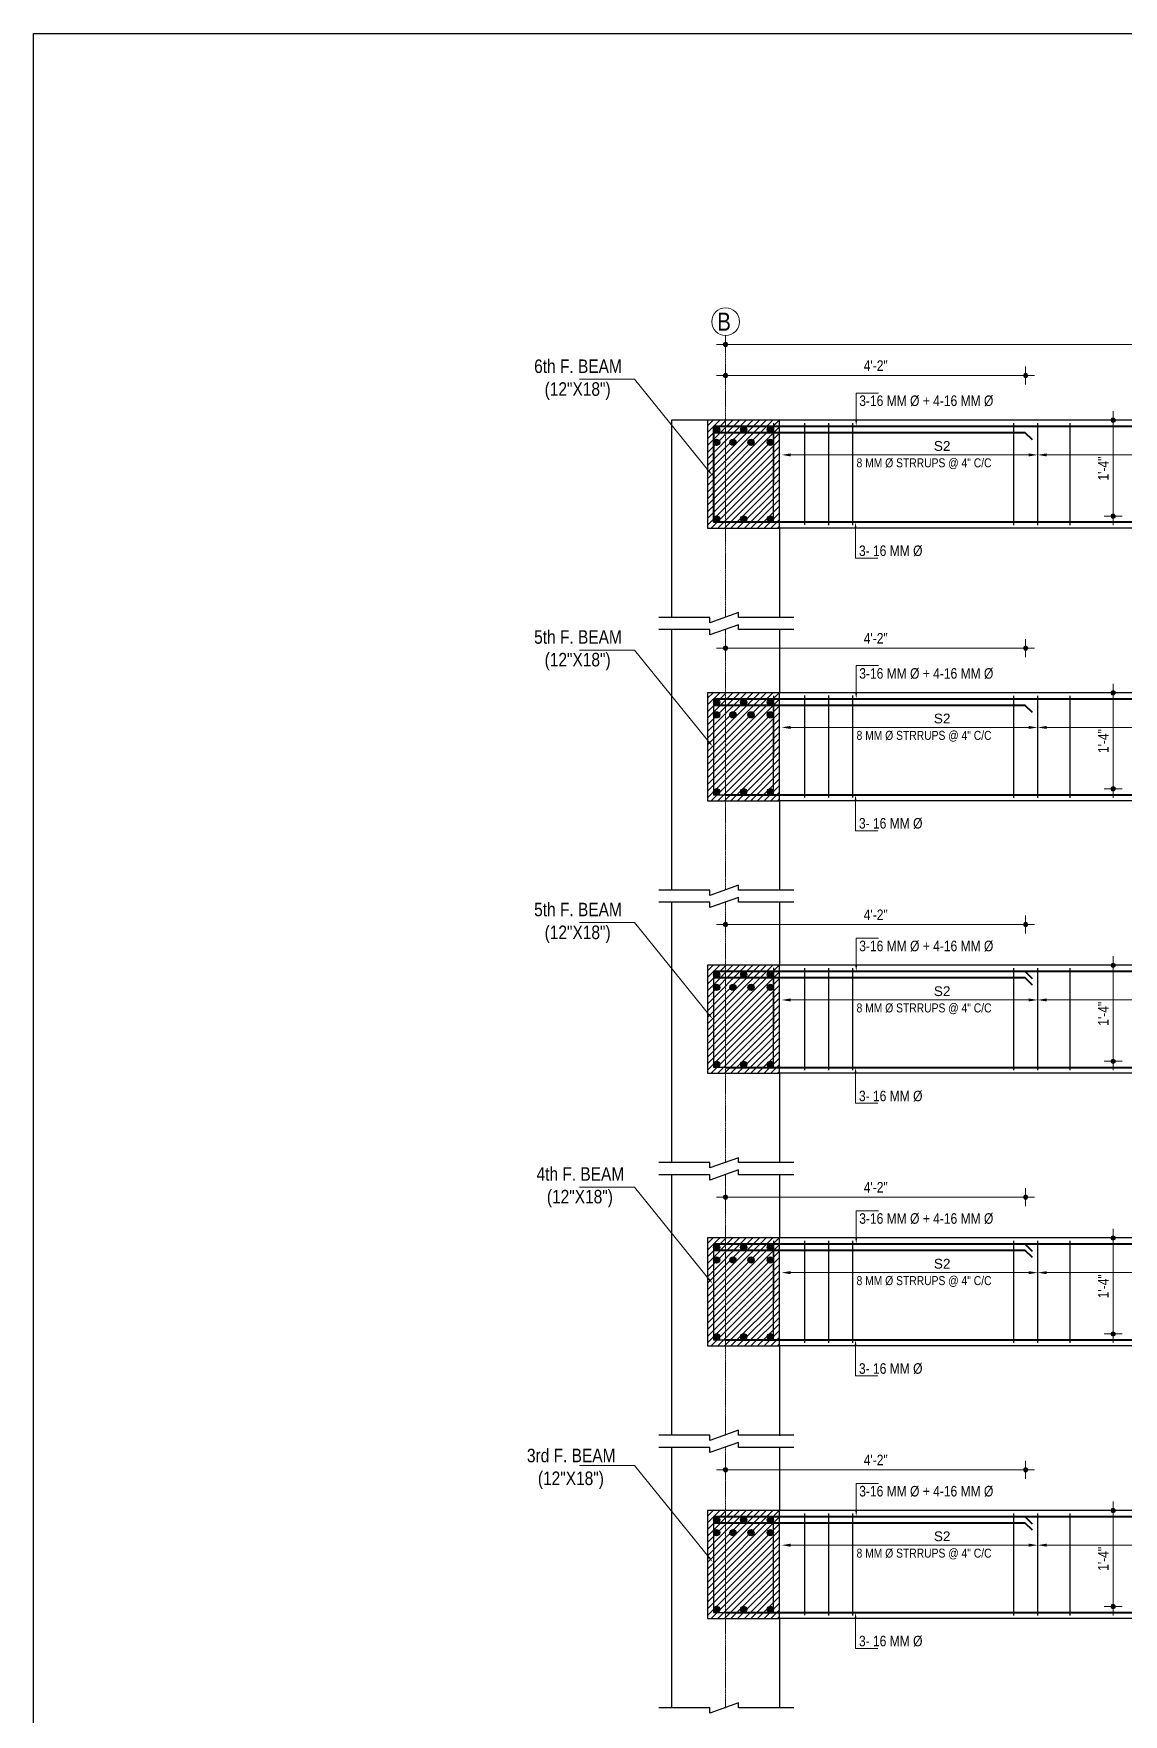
# Model space of a CAD drawing. Header units: inches. Extents: x 57837 to 133168, y 6972 to 27776.
# Drawn here: x 71677 to 72404, y 8032 to 9153 of the extents above; entities that cross this region are included whole.
import ezdxf

# ---------------------------------------------------------------- set-up
doc = ezdxf.new("R2010")
doc.units = ezdxf.units.IN
doc.header["$MEASUREMENT"] = 0
doc.linetypes.add('CENTER', pattern=[2, 1.25, -0.25, 0.25, -0.25])
doc.linetypes.add('CENTER2', pattern=[1.125, 0.75, -0.125, 0.125, -0.125])
for name, color, linetype, lineweight in [('CENTER', 9, 'CENTER', 5), ('DIM', 2, 'Continuous', 13), ('HACTH', 153, 'Continuous', 5), ('ROD', 1, 'Continuous', 40), ('STIRRUPS', 4, 'Continuous', 30)]:
    doc.layers.add(name, color=color, linetype=linetype, lineweight=lineweight)
for name, color, linetype in [('elevation', 3, 'Continuous'), ('text', 255, 'Continuous'), ('walls', 32, 'Continuous')]:
    doc.layers.add(name, color=color, linetype=linetype)
doc.styles.add('Arial', font='arial.ttf', dxfattribs={"height": 6.5})
doc.styles.get("Standard").update_dxf_attribs({"font": 'ARIALN.TTF', "height": 7})

msp = doc.modelspace()

# ---------------------------------------------------------------- hatches: boundary and pattern name
at = {"lineweight": 13}
h = msp.add_hatch(color=256, dxfattribs=at)
edge = h.paths.add_edge_path()
edge.add_arc((72138.5, 8945.3), 1.42, 0, 360)
h = msp.add_hatch(color=256, dxfattribs=at)
edge = h.paths.add_edge_path()
edge.add_arc((72138.5, 8924.6), 1.42, 0, 360)
h = msp.add_hatch(color=256, dxfattribs=at)
edge = h.paths.add_edge_path()
edge.add_arc((72338.5, 8924.6), 1.42, 0, 360)
h = msp.add_hatch(color=256, dxfattribs=at)
edge = h.paths.add_edge_path()
edge.add_arc((72396.8, 8894.8), 1.42, 0, 360)
h = msp.add_hatch(color=256, dxfattribs=at)
edge = h.paths.add_edge_path()
edge.add_arc((72396.8, 8830.8), 1.42, 0, 360)
h = msp.add_hatch(color=256, dxfattribs=at)
edge = h.paths.add_edge_path()
edge.add_arc((72138.5, 8742.9), 1.42, 0, 360)
h = msp.add_hatch(color=256, dxfattribs=at)
edge = h.paths.add_edge_path()
edge.add_arc((72338.5, 8742.9), 1.42, 0, 360)
h = msp.add_hatch(color=256, dxfattribs=at)
edge = h.paths.add_edge_path()
edge.add_arc((72396.8, 8713.1), 1.42, 0, 360)
h = msp.add_hatch(color=256, dxfattribs=at)
edge = h.paths.add_edge_path()
edge.add_arc((72396.8, 8649.1), 1.42, 0, 360)
h = msp.add_hatch(color=256, dxfattribs=at)
edge = h.paths.add_edge_path()
edge.add_arc((72138.5, 8558.6), 1.42, 0, 360)
h = msp.add_hatch(color=256, dxfattribs=at)
edge = h.paths.add_edge_path()
edge.add_arc((72338.5, 8558.6), 1.42, 0, 360)
h = msp.add_hatch(color=256, dxfattribs=at)
edge = h.paths.add_edge_path()
edge.add_arc((72396.8, 8531.4), 1.42, 0, 360)
h = msp.add_hatch(color=256, dxfattribs=at)
edge = h.paths.add_edge_path()
edge.add_arc((72396.8, 8467.4), 1.42, 0, 360)
h = msp.add_hatch(color=256, dxfattribs=at)
edge = h.paths.add_edge_path()
edge.add_arc((72138.5, 8376.9), 1.42, 0, 360)
h = msp.add_hatch(color=256, dxfattribs=at)
edge = h.paths.add_edge_path()
edge.add_arc((72338.5, 8376.9), 1.42, 0, 360)
h = msp.add_hatch(color=256, dxfattribs=at)
edge = h.paths.add_edge_path()
edge.add_arc((72396.8, 8349.6), 1.42, 0, 360)
h = msp.add_hatch(color=256, dxfattribs=at)
edge = h.paths.add_edge_path()
edge.add_arc((72396.8, 8285.6), 1.42, 0, 360)
h = msp.add_hatch(color=256, dxfattribs=at)
edge = h.paths.add_edge_path()
edge.add_arc((72138.5, 8195.1), 1.42, 0, 360)
h = msp.add_hatch(color=256, dxfattribs=at)
edge = h.paths.add_edge_path()
edge.add_arc((72338.5, 8195.1), 1.42, 0, 360)
h = msp.add_hatch(color=256, dxfattribs=at)
edge = h.paths.add_edge_path()
edge.add_arc((72396.8, 8167.9), 1.42, 0, 360)
h = msp.add_hatch(color=256, dxfattribs=at)
edge = h.paths.add_edge_path()
edge.add_arc((72396.8, 8103.9), 1.42, 0, 360)
at = {"layer": 'HACTH'}
h = msp.add_hatch(color=1, dxfattribs=at)
edge = h.paths.add_edge_path()
edge.add_arc((72132.5, 8888.5), 2.08, 0, 360)
h = msp.add_hatch(color=1, dxfattribs=at)
edge = h.paths.add_edge_path()
edge.add_arc((72150.5, 8888.5), 2.08, 0, 360)
h = msp.add_hatch(color=1, dxfattribs=at)
edge = h.paths.add_edge_path()
edge.add_arc((72168.3, 8888.5), 2.08, 0, 360)
h = msp.add_hatch(color=1, dxfattribs=at)
edge = h.paths.add_edge_path()
edge.add_arc((72132.5, 8880.1), 2.08, 0, 360)
h = msp.add_hatch(color=1, dxfattribs=at)
edge = h.paths.add_edge_path()
edge.add_arc((72143.5, 8880.1), 2.08, 0, 360)
h = msp.add_hatch(color=1, dxfattribs=at)
edge = h.paths.add_edge_path()
edge.add_arc((72155.5, 8880.1), 2.08, 0, 360)
h = msp.add_hatch(color=1, dxfattribs=at)
edge = h.paths.add_edge_path()
edge.add_arc((72168.3, 8880.1), 2.08, 0, 360)
h = msp.add_hatch(color=1, dxfattribs=at)
edge = h.paths.add_edge_path()
edge.add_arc((72132.5, 8828.9), 2.08, 0, 360)
h = msp.add_hatch(color=1, dxfattribs=at)
edge = h.paths.add_edge_path()
edge.add_arc((72150.5, 8828.9), 2.08, 0, 360)
h = msp.add_hatch(color=1, dxfattribs=at)
edge = h.paths.add_edge_path()
edge.add_arc((72168.3, 8828.9), 2.08, 0, 360)
h = msp.add_hatch(color=1, dxfattribs=at)
edge = h.paths.add_edge_path()
edge.add_arc((72132.5, 8706.8), 2.08, 0, 360)
h = msp.add_hatch(color=1, dxfattribs=at)
edge = h.paths.add_edge_path()
edge.add_arc((72150.5, 8706.8), 2.08, 0, 360)
h = msp.add_hatch(color=1, dxfattribs=at)
edge = h.paths.add_edge_path()
edge.add_arc((72168.3, 8706.8), 2.08, 0, 360)
h = msp.add_hatch(color=1, dxfattribs=at)
edge = h.paths.add_edge_path()
edge.add_arc((72132.5, 8698.4), 2.08, 0, 360)
h = msp.add_hatch(color=1, dxfattribs=at)
edge = h.paths.add_edge_path()
edge.add_arc((72143.5, 8698.4), 2.08, 0, 360)
h = msp.add_hatch(color=1, dxfattribs=at)
edge = h.paths.add_edge_path()
edge.add_arc((72155.5, 8698.4), 2.08, 0, 360)
h = msp.add_hatch(color=1, dxfattribs=at)
edge = h.paths.add_edge_path()
edge.add_arc((72168.3, 8698.4), 2.08, 0, 360)
h = msp.add_hatch(color=1, dxfattribs=at)
edge = h.paths.add_edge_path()
edge.add_arc((72132.5, 8647.2), 2.08, 0, 360)
h = msp.add_hatch(color=1, dxfattribs=at)
edge = h.paths.add_edge_path()
edge.add_arc((72150.5, 8647.2), 2.08, 0, 360)
h = msp.add_hatch(color=1, dxfattribs=at)
edge = h.paths.add_edge_path()
edge.add_arc((72168.3, 8647.2), 2.08, 0, 360)
h = msp.add_hatch(color=1, dxfattribs=at)
edge = h.paths.add_edge_path()
edge.add_arc((72132.5, 8525.1), 2.08, 0, 360)
h = msp.add_hatch(color=1, dxfattribs=at)
edge = h.paths.add_edge_path()
edge.add_arc((72132.5, 8516.7), 2.08, 0, 360)
h = msp.add_hatch(color=1, dxfattribs=at)
edge = h.paths.add_edge_path()
edge.add_arc((72143.5, 8516.7), 2.08, 0, 360)
h = msp.add_hatch(color=1, dxfattribs=at)
edge = h.paths.add_edge_path()
edge.add_arc((72150.5, 8525.1), 2.08, 0, 360)
h = msp.add_hatch(color=1, dxfattribs=at)
edge = h.paths.add_edge_path()
edge.add_arc((72155.5, 8516.7), 2.08, 0, 360)
h = msp.add_hatch(color=1, dxfattribs=at)
edge = h.paths.add_edge_path()
edge.add_arc((72168.3, 8525.1), 2.08, 0, 360)
h = msp.add_hatch(color=1, dxfattribs=at)
edge = h.paths.add_edge_path()
edge.add_arc((72168.3, 8516.7), 2.08, 0, 360)
h = msp.add_hatch(color=1, dxfattribs=at)
edge = h.paths.add_edge_path()
edge.add_arc((72132.5, 8465.4), 2.08, 0, 360)
h = msp.add_hatch(color=1, dxfattribs=at)
edge = h.paths.add_edge_path()
edge.add_arc((72150.5, 8465.4), 2.08, 0, 360)
h = msp.add_hatch(color=1, dxfattribs=at)
edge = h.paths.add_edge_path()
edge.add_arc((72168.3, 8465.4), 2.08, 0, 360)
h = msp.add_hatch(color=1, dxfattribs=at)
edge = h.paths.add_edge_path()
edge.add_arc((72132.5, 8343.3), 2.08, 0, 360)
h = msp.add_hatch(color=1, dxfattribs=at)
edge = h.paths.add_edge_path()
edge.add_arc((72150.5, 8343.3), 2.08, 0, 360)
h = msp.add_hatch(color=1, dxfattribs=at)
edge = h.paths.add_edge_path()
edge.add_arc((72168.3, 8343.3), 2.08, 0, 360)
h = msp.add_hatch(color=1, dxfattribs=at)
edge = h.paths.add_edge_path()
edge.add_arc((72132.5, 8334.9), 2.08, 0, 360)
h = msp.add_hatch(color=1, dxfattribs=at)
edge = h.paths.add_edge_path()
edge.add_arc((72143.5, 8334.9), 2.08, 0, 360)
h = msp.add_hatch(color=1, dxfattribs=at)
edge = h.paths.add_edge_path()
edge.add_arc((72155.5, 8334.9), 2.08, 0, 360)
h = msp.add_hatch(color=1, dxfattribs=at)
edge = h.paths.add_edge_path()
edge.add_arc((72168.3, 8334.9), 2.08, 0, 360)
h = msp.add_hatch(color=1, dxfattribs=at)
edge = h.paths.add_edge_path()
edge.add_arc((72132.5, 8283.7), 2.08, 0, 360)
h = msp.add_hatch(color=1, dxfattribs=at)
edge = h.paths.add_edge_path()
edge.add_arc((72150.5, 8283.7), 2.08, 0, 360)
h = msp.add_hatch(color=1, dxfattribs=at)
edge = h.paths.add_edge_path()
edge.add_arc((72168.3, 8283.7), 2.08, 0, 360)
h = msp.add_hatch(color=1, dxfattribs=at)
edge = h.paths.add_edge_path()
edge.add_arc((72132.5, 8161.6), 2.08, 0, 360)
h = msp.add_hatch(color=1, dxfattribs=at)
edge = h.paths.add_edge_path()
edge.add_arc((72150.5, 8161.6), 2.08, 0, 360)
h = msp.add_hatch(color=1, dxfattribs=at)
edge = h.paths.add_edge_path()
edge.add_arc((72168.3, 8161.6), 2.08, 0, 360)
h = msp.add_hatch(color=1, dxfattribs=at)
edge = h.paths.add_edge_path()
edge.add_arc((72132.5, 8153.2), 2.08, 0, 360)
h = msp.add_hatch(color=1, dxfattribs=at)
edge = h.paths.add_edge_path()
edge.add_arc((72143.5, 8153.2), 2.08, 0, 360)
h = msp.add_hatch(color=1, dxfattribs=at)
edge = h.paths.add_edge_path()
edge.add_arc((72155.5, 8153.2), 2.08, 0, 360)
h = msp.add_hatch(color=1, dxfattribs=at)
edge = h.paths.add_edge_path()
edge.add_arc((72168.3, 8153.2), 2.08, 0, 360)
h = msp.add_hatch(color=1, dxfattribs=at)
edge = h.paths.add_edge_path()
edge.add_arc((72132.5, 8102), 2.08, 0, 360)
h = msp.add_hatch(color=1, dxfattribs=at)
edge = h.paths.add_edge_path()
edge.add_arc((72150.5, 8102), 2.08, 0, 360)
h = msp.add_hatch(color=1, dxfattribs=at)
edge = h.paths.add_edge_path()
edge.add_arc((72168.3, 8102), 2.08, 0, 360)

# ---------------------------------------------------------------- linework, layer by layer
at = {"color": 1}
msp.add_line((71677.3, 6972.2), (71677.3, 9152.6), dxfattribs=at)
for p, q in [((71677.3, 9152.6), (73844.3, 9152.6)), ((73010.6, 8894.8), (72102.5, 8894.8)), ((72102.5, 8894.8), (72102.5, 8763.3)), ((72126.5, 8894.8), (72126.5, 8822.8)), ((72174.5, 8894.8), (72126.5, 8894.8)), ((72174.5, 8822.8), (72174.5, 8894.8)), ((72102.5, 8822.8), (72102.5, 8763.3)), ((72102.5, 8822.8), (72102.5, 8763.3)), ((72126.5, 8822.8), (72174.5, 8822.8)), ((72174.5, 8822.8), (72174.5, 8763.3)), ((72790.5, 8822.8), (72174.5, 8822.8)), ((72174.5, 8822.8), (72174.5, 8763.3)), ((72174.5, 8822.8), (72174.5, 8763.3)), ((72174.5, 8822.8), (72174.5, 8763.3)), ((72102.5, 8755.2), (72102.5, 8581.6)), ((72102.5, 8755.2), (72102.5, 8581.6)), ((72174.5, 8755.2), (72174.5, 8713.1)), ((72174.5, 8755.2), (72174.5, 8713.1)), ((72174.5, 8755.2), (72174.5, 8713.1)), ((72174.5, 8755.2), (72174.5, 8713.5)), ((72174.5, 8755.2), (72174.5, 8713.1)), ((72126.5, 8713.1), (72126.5, 8641.1)), ((72174.5, 8713.1), (72126.5, 8713.1)), ((73010.6, 8713.1), (72174.5, 8713.1)), ((72174.5, 8641.1), (72174.5, 8713.1)), ((72126.5, 8641.1), (72174.5, 8641.1)), ((72174.5, 8641.1), (72174.5, 8581.6)), ((72790.5, 8641.1), (72174.5, 8641.1)), ((72174.5, 8641.1), (72174.5, 8581.6)), ((72174.5, 8641.1), (72174.5, 8581.6)), ((72174.5, 8641.1), (72174.5, 8581.6)), ((72174.5, 8641.1), (72174.5, 8581.2)), ((72102.5, 8573.5), (72102.5, 8399.9)), ((72102.5, 8573.5), (72102.5, 8399.9)), ((72174.5, 8573.5), (72174.5, 8531.4)), ((72174.5, 8573.5), (72174.5, 8531.4)), ((72174.5, 8573.5), (72174.5, 8531.4)), ((72174.5, 8573.5), (72174.5, 8531.7)), ((72174.5, 8573.5), (72174.5, 8531.4)), ((72126.5, 8531.4), (72126.5, 8459.4)), ((72174.5, 8531.4), (72126.5, 8531.4)), ((73010.6, 8531.4), (72174.5, 8531.4)), ((72174.5, 8459.4), (72174.5, 8531.4)), ((72126.5, 8459.4), (72174.5, 8459.4)), ((72174.5, 8459.4), (72174.5, 8399.9)), ((72790.5, 8459.4), (72174.5, 8459.4)), ((72174.5, 8459.4), (72174.5, 8399.9)), ((72174.5, 8459.4), (72174.5, 8399.9)), ((72174.5, 8459.4), (72174.5, 8399.9)), ((72102.5, 8391.7), (72102.5, 8218.1)), ((72102.5, 8391.7), (72102.5, 8218.1)), ((72102.5, 8391.7), (72102.5, 8218.1)), ((72174.5, 8391.7), (72174.5, 8349.6)), ((72174.5, 8391.7), (72174.5, 8349.6)), ((72174.5, 8391.7), (72174.5, 8349.6)), ((72174.5, 8391.7), (72174.5, 8350)), ((72174.5, 8391.7), (72174.5, 8349.6)), ((72126.5, 8349.6), (72126.5, 8277.6)), ((72174.5, 8349.6), (72126.5, 8349.6)), ((73010.6, 8349.6), (72174.5, 8349.6)), ((72174.5, 8277.6), (72174.5, 8349.6)), ((72126.5, 8277.6), (72174.5, 8277.6)), ((72174.5, 8277.6), (72174.5, 8218.1)), ((72790.5, 8277.6), (72174.5, 8277.6)), ((72174.5, 8277.6), (72174.5, 8218.1)), ((72174.5, 8277.6), (72174.5, 8218.1)), ((72174.5, 8277.6), (72174.5, 8218.1)), ((72174.5, 8277.6), (72174.5, 8217.8)), ((72102.5, 8210), (72102.5, 8036.4)), ((72102.5, 8210), (72102.5, 8036.4)), ((72102.5, 8210), (72102.5, 8036.4)), ((72174.5, 8210), (72174.5, 8167.9)), ((72174.5, 8210), (72174.5, 8167.9)), ((72174.5, 8210), (72174.5, 8167.9)), ((72174.5, 8210), (72174.5, 8168.3)), ((72174.5, 8210), (72174.5, 8167.9)), ((72126.5, 8167.9), (72126.5, 8095.9)), ((72174.5, 8167.9), (72126.5, 8167.9)), ((73010.6, 8167.9), (72174.5, 8167.9)), ((72174.5, 8095.9), (72174.5, 8167.9)), ((72126.5, 8095.9), (72174.5, 8095.9)), ((72174.5, 8095.9), (72174.5, 8036.4)), ((72790.5, 8095.9), (72174.5, 8095.9)), ((72174.5, 8095.9), (72174.5, 8036.4)), ((72174.5, 8095.9), (72174.5, 8036.4)), ((72174.5, 8095.9), (72174.5, 8036.4))]:
    msp.add_line(p, q)
at = {"lineweight": 13}
for p, q in [((72144.5, 8945.3), (72132.5, 8945.3)), ((72138.5, 8939.3), (72138.5, 8951.3)), ((72144.5, 8924.6), (72132.5, 8924.6)), ((72138.5, 8918.6), (72138.5, 8930.6)), ((72332.5, 8924.6), (72344.5, 8924.6)), ((72338.5, 8930.6), (72338.5, 8918.6)), ((72396.8, 8888.8), (72396.8, 8900.8)), ((72390.8, 8894.8), (72402.8, 8894.8)), ((72402.8, 8830.8), (72390.8, 8830.8)), ((72396.8, 8836.8), (72396.8, 8824.8)), ((72144.5, 8742.9), (72132.5, 8742.9)), ((72138.5, 8736.9), (72138.5, 8748.9)), ((72332.5, 8742.9), (72344.5, 8742.9)), ((72338.5, 8748.9), (72338.5, 8736.9)), ((72396.8, 8707.1), (72396.8, 8719.1)), ((72390.8, 8713.1), (72402.8, 8713.1)), ((72396.8, 8655.1), (72396.8, 8643.1)), ((72402.8, 8649.1), (72390.8, 8649.1)), ((72138.5, 8552.6), (72138.5, 8564.6)), ((72338.5, 8564.6), (72338.5, 8552.6)), ((72144.5, 8558.6), (72132.5, 8558.6)), ((72332.5, 8558.6), (72344.5, 8558.6)), ((72390.8, 8531.4), (72402.8, 8531.4)), ((72396.8, 8525.4), (72396.8, 8537.4)), ((72396.8, 8473.4), (72396.8, 8461.4)), ((72402.8, 8467.4), (72390.8, 8467.4)), ((72138.5, 8370.9), (72138.5, 8382.9)), ((72338.5, 8382.9), (72338.5, 8370.9)), ((72144.5, 8376.9), (72132.5, 8376.9)), ((72332.5, 8376.9), (72344.5, 8376.9)), ((72390.8, 8349.6), (72402.8, 8349.6)), ((72396.8, 8343.6), (72396.8, 8355.6)), ((72402.8, 8285.6), (72390.8, 8285.6)), ((72396.8, 8291.6), (72396.8, 8279.6)), ((72144.5, 8195.1), (72132.5, 8195.1)), ((72138.5, 8189.1), (72138.5, 8201.1)), ((72332.5, 8195.1), (72344.5, 8195.1)), ((72338.5, 8201.1), (72338.5, 8189.1)), ((72396.8, 8161.9), (72396.8, 8173.9)), ((72390.8, 8167.9), (72402.8, 8167.9)), ((72402.8, 8103.9), (72390.8, 8103.9)), ((72396.8, 8109.9), (72396.8, 8097.9))]:
    msp.add_line(p, q, dxfattribs=at)
for centre in [(72138.5, 8945.3), (72138.5, 8924.6), (72338.5, 8924.6), (72396.8, 8894.8), (72396.8, 8830.8), (72138.5, 8742.9), (72338.5, 8742.9), (72396.8, 8713.1), (72396.8, 8649.1), (72138.5, 8558.6), (72338.5, 8558.6), (72396.8, 8531.4), (72396.8, 8467.4), (72138.5, 8376.9), (72338.5, 8376.9), (72396.8, 8349.6), (72396.8, 8285.6), (72138.5, 8195.1), (72338.5, 8195.1), (72396.8, 8167.9), (72396.8, 8103.9)]:
    msp.add_circle(centre, 1.42, dxfattribs=at)
at = {"layer": 'CENTER', "linetype": 'CENTER2', "lineweight": 5}
for p, q in [((72138.5, 8951.3), (72138.5, 8763.2)), ((72138.5, 8755.4), (72138.5, 8581.4)), ((72138.5, 8573.6), (72138.5, 8399.7)), ((72138.5, 8391.9), (72138.5, 8218)), ((72138.5, 8210.2), (72138.5, 8036.2))]:
    msp.add_line(p, q, dxfattribs=at)
at = {"layer": 'DIM'}
for p, q in [((72802.5, 8945.3), (72142.5, 8945.3)), ((72334.5, 8924.6), (72142.5, 8924.6)), ((72396.8, 8890.8), (72396.8, 8834.8)), ((72334.5, 8742.9), (72142.5, 8742.9)), ((72396.8, 8709.1), (72396.8, 8653.1)), ((72334.5, 8558.6), (72142.5, 8558.6)), ((72396.8, 8527.4), (72396.8, 8471.4)), ((72334.5, 8376.9), (72142.5, 8376.9)), ((72396.8, 8345.6), (72396.8, 8289.6)), ((72334.5, 8195.1), (72142.5, 8195.1)), ((72396.8, 8163.9), (72396.8, 8107.9))]:
    msp.add_line(p, q, dxfattribs=at)
at = {"layer": 'DIM', "ltscale": 3}
for p, q in [((72077.8, 8922.1), (72041.2, 8922.1)), ((72127.4, 8860.9), (72077.8, 8922.1)), ((72225.6, 8894.9), (72225.6, 8912.9)), ((72225.6, 8912.9), (72240.4, 8912.9)), ((72077.8, 8741.6), (72041.2, 8741.6)), ((72127.4, 8680.4), (72077.8, 8741.6)), ((72225.6, 8713.2), (72225.6, 8731.2)), ((72225.6, 8731.2), (72240.4, 8731.2)), ((72077.8, 8559.9), (72041.2, 8559.9)), ((72127.4, 8498.7), (72077.8, 8559.9)), ((72225.6, 8531.5), (72225.6, 8549.5)), ((72225.6, 8549.5), (72240.4, 8549.5)), ((72077.8, 8383.4), (72041.2, 8383.4)), ((72127.4, 8322.2), (72077.8, 8383.4)), ((72225.6, 8349.7), (72225.6, 8367.7)), ((72225.6, 8367.7), (72240.4, 8367.7)), ((72077.8, 8197.9), (72041.2, 8197.9)), ((72127.4, 8136.7), (72077.8, 8197.9)), ((72225.6, 8168), (72225.6, 8186)), ((72225.6, 8186), (72240.4, 8186))]:
    msp.add_line(p, q, dxfattribs=at)
at = {"layer": 'DIM', "lineweight": 9}
for p, q in [((72181.8, 8871.7), (72340.5, 8871.7)), ((72600.5, 8871.7), (72352.5, 8871.7)), ((72181.8, 8690), (72340.5, 8690)), ((72600, 8690), (72352.5, 8690)), ((72181.8, 8508.3), (72340.5, 8508.3)), ((72600.5, 8508.3), (72352.5, 8508.3)), ((72181.8, 8326.5), (72340.5, 8326.5)), ((72600.5, 8326.5), (72352.5, 8326.5)), ((72181.8, 8144.8), (72340.5, 8144.8)), ((72600.5, 8144.8), (72352.5, 8144.8))]:
    msp.add_line(p, q, dxfattribs=at)
at = {"layer": 'DIM', "ltscale": 3, "extrusion": (0, 0, -1)}
for p, q in [((72225.1, 8822.9), (72225.1, 8802.8)), ((72225.1, 8802.8), (72240, 8802.8)), ((72225.1, 8641.1), (72225.1, 8621.1)), ((72225.1, 8621.1), (72240, 8621.1)), ((72225.1, 8459.4), (72225.1, 8439.4)), ((72225.1, 8439.4), (72240, 8439.4)), ((72225.1, 8277.6), (72225.1, 8257.6)), ((72225.1, 8257.6), (72240, 8257.6)), ((72225.1, 8095.9), (72225.1, 8075.9)), ((72225.1, 8075.9), (72240, 8075.9))]:
    msp.add_line(p, q, dxfattribs=at)
at = {"layer": 'DIM'}
msp.add_circle((72138.5, 8960.5), 9.23, dxfattribs=at)
at = {"layer": 'DIM', "ltscale": 3}
for points in [[(72226.2, 8894.9), (72225.6, 8890.9), (72224.9, 8894.9)], [(72127.9, 8861.3), (72129.9, 8857.8), (72126.9, 8860.5)], [(72226.2, 8713.2), (72225.6, 8709.2), (72224.9, 8713.2)], [(72127.9, 8680.8), (72129.9, 8677.3), (72126.9, 8680)], [(72226.2, 8531.5), (72225.6, 8527.5), (72224.9, 8531.5)], [(72127.9, 8499.1), (72129.9, 8495.6), (72126.9, 8498.3)], [(72226.2, 8349.7), (72225.6, 8345.7), (72224.9, 8349.7)], [(72127.9, 8322.6), (72129.9, 8319.1), (72126.9, 8321.8)], [(72226.2, 8168), (72225.6, 8164), (72224.9, 8168)], [(72127.9, 8137.1), (72129.9, 8133.6), (72126.9, 8136.3)]]:
    msp.add_solid(points, dxfattribs=at)
at = {"layer": 'DIM'}
for points in [[(72181.8, 8872.7), (72181.8, 8870.7), (72175.8, 8871.7)], [(72340.5, 8872.7), (72340.5, 8870.7), (72346.5, 8871.7)], [(72352.5, 8872.7), (72352.5, 8870.7), (72346.5, 8871.7)], [(72181.8, 8691), (72181.8, 8689), (72175.8, 8690)], [(72340.5, 8691), (72340.5, 8689), (72346.5, 8690)], [(72352.5, 8691), (72352.5, 8689), (72346.5, 8690)], [(72181.8, 8509.3), (72181.8, 8507.3), (72175.8, 8508.3)], [(72340.5, 8509.3), (72340.5, 8507.3), (72346.5, 8508.3)], [(72352.5, 8509.3), (72352.5, 8507.3), (72346.5, 8508.3)], [(72181.8, 8327.5), (72181.8, 8325.5), (72175.8, 8326.5)], [(72340.5, 8327.5), (72340.5, 8325.5), (72346.5, 8326.5)], [(72352.5, 8327.5), (72352.5, 8325.5), (72346.5, 8326.5)], [(72181.8, 8145.8), (72181.8, 8143.8), (72175.8, 8144.8)], [(72340.5, 8145.8), (72340.5, 8143.8), (72346.5, 8144.8)], [(72352.5, 8145.8), (72352.5, 8143.8), (72346.5, 8144.8)]]:
    msp.add_solid(points, dxfattribs=at)
at = {"layer": 'DIM', "ltscale": 3, "extrusion": (0, 0, -1)}
for points in [[(-72225.8, 8822.9), (-72225.1, 8826.9), (-72224.5, 8822.9)], [(-72225.8, 8641.1), (-72225.1, 8645.1), (-72224.5, 8641.1)], [(-72225.8, 8459.4), (-72225.1, 8463.4), (-72224.5, 8459.4)], [(-72225.8, 8277.6), (-72225.1, 8281.6), (-72224.5, 8277.6)], [(-72225.8, 8095.9), (-72225.1, 8099.9), (-72224.5, 8095.9)]]:
    msp.add_solid(points, dxfattribs=at)
at = {"layer": 'elevation'}
for p, q in [((72170.5, 8892.8), (72170.5, 8852.8)), ((72174.5, 8755.2), (72174.5, 8713.5)), ((72170.5, 8711.1), (72170.5, 8671.1)), ((72174.5, 8573.5), (72174.5, 8531.7)), ((72170.5, 8529.7), (72170.5, 8489.7)), ((72170.5, 8529.4), (72170.5, 8489.4)), ((72174.5, 8391.7), (72174.5, 8350)), ((72170.5, 8347.6), (72170.5, 8307.6)), ((72174.5, 8210), (72174.5, 8168.3))]:
    msp.add_line(p, q, dxfattribs=at)
at = {"layer": 'HACTH'}
for p, q in [((72126.5, 8891.1), (72130.2, 8894.8)), ((72126.5, 8886.7), (72134.6, 8894.8)), ((72126.5, 8882.3), (72139, 8894.8)), ((72126.5, 8877.9), (72143.4, 8894.8)), ((72126.5, 8873.4), (72147.8, 8894.8)), ((72126.5, 8869), (72152.3, 8894.8)), ((72126.5, 8864.6), (72156.7, 8894.8)), ((72126.5, 8860.2), (72161.1, 8894.8)), ((72126.5, 8855.8), (72165.5, 8894.8)), ((72126.5, 8851.3), (72169.9, 8894.8)), ((72126.5, 8846.9), (72174.3, 8894.8)), ((72126.5, 8842.5), (72174.5, 8890.5)), ((72126.5, 8838.1), (72174.5, 8886.1)), ((72126.5, 8833.7), (72174.5, 8881.7)), ((72126.5, 8829.3), (72174.5, 8877.3)), ((72126.5, 8824.8), (72174.5, 8872.8)), ((72128.9, 8822.8), (72174.5, 8868.4)), ((72133.3, 8822.8), (72174.5, 8864)), ((72137.7, 8822.8), (72174.5, 8859.6)), ((72142.1, 8822.8), (72174.5, 8855.2)), ((72146.5, 8822.8), (72174.5, 8850.7)), ((72151, 8822.8), (72174.5, 8846.3)), ((72155.4, 8822.8), (72174.5, 8841.9)), ((72159.8, 8822.8), (72174.5, 8837.5)), ((72164.2, 8822.8), (72174.5, 8833.1)), ((72168.6, 8822.8), (72174.5, 8828.6)), ((72173.1, 8822.8), (72174.5, 8824.2)), ((72126.5, 8709.4), (72130.2, 8713.1)), ((72126.5, 8705), (72134.6, 8713.1)), ((72126.5, 8700.5), (72139, 8713.1)), ((72126.5, 8696.1), (72143.4, 8713.1)), ((72126.5, 8691.7), (72147.8, 8713.1)), ((72126.5, 8687.3), (72152.3, 8713.1)), ((72126.5, 8682.9), (72156.7, 8713.1)), ((72126.5, 8678.5), (72161.1, 8713.1)), ((72126.5, 8674), (72165.5, 8713.1)), ((72126.5, 8669.6), (72169.9, 8713.1)), ((72126.5, 8665.2), (72174.3, 8713.1)), ((72126.5, 8660.8), (72174.5, 8708.8)), ((72126.5, 8656.4), (72174.5, 8704.4)), ((72126.5, 8651.9), (72174.5, 8699.9)), ((72126.5, 8647.5), (72174.5, 8695.5)), ((72126.5, 8643.1), (72174.5, 8691.1)), ((72128.9, 8641.1), (72174.5, 8686.7)), ((72133.3, 8641.1), (72174.5, 8682.3)), ((72137.7, 8641.1), (72174.5, 8677.8)), ((72142.1, 8641.1), (72174.5, 8673.4)), ((72146.5, 8641.1), (72174.5, 8669)), ((72151, 8641.1), (72174.5, 8664.6)), ((72155.4, 8641.1), (72174.5, 8660.2)), ((72159.8, 8641.1), (72174.5, 8655.7)), ((72164.2, 8641.1), (72174.5, 8651.3)), ((72168.6, 8641.1), (72174.5, 8646.9)), ((72173.1, 8641.1), (72174.5, 8642.5)), ((72126.5, 8527.7), (72130.2, 8531.4)), ((72126.5, 8523.2), (72134.6, 8531.4)), ((72126.5, 8518.8), (72139, 8531.4)), ((72126.5, 8514.4), (72143.4, 8531.4)), ((72126.5, 8510), (72147.8, 8531.4)), ((72126.5, 8505.6), (72152.3, 8531.4)), ((72126.5, 8501.1), (72156.7, 8531.4)), ((72126.5, 8496.7), (72161.1, 8531.4)), ((72126.5, 8492.3), (72165.5, 8531.4)), ((72126.5, 8487.9), (72169.9, 8531.4)), ((72126.5, 8483.5), (72174.3, 8531.4)), ((72126.5, 8479), (72174.5, 8527)), ((72126.5, 8474.6), (72174.5, 8522.6)), ((72126.5, 8470.2), (72174.5, 8518.2)), ((72126.5, 8465.8), (72174.5, 8513.8)), ((72126.5, 8461.4), (72174.5, 8509.4)), ((72128.9, 8459.4), (72174.5, 8504.9)), ((72133.3, 8459.4), (72174.5, 8500.5)), ((72137.7, 8459.4), (72174.5, 8496.1)), ((72142.1, 8459.4), (72174.5, 8491.7)), ((72146.5, 8459.4), (72174.5, 8487.3)), ((72151, 8459.4), (72174.5, 8482.8)), ((72155.4, 8459.4), (72174.5, 8478.4)), ((72159.8, 8459.4), (72174.5, 8474)), ((72164.2, 8459.4), (72174.5, 8469.6)), ((72168.6, 8459.4), (72174.5, 8465.2)), ((72173.1, 8459.4), (72174.5, 8460.7)), ((72126.5, 8345.9), (72130.2, 8349.6)), ((72126.5, 8341.5), (72134.6, 8349.6)), ((72126.5, 8337.1), (72139, 8349.6)), ((72126.5, 8332.7), (72143.4, 8349.6)), ((72126.5, 8328.2), (72147.8, 8349.6)), ((72126.5, 8323.8), (72152.3, 8349.6)), ((72126.5, 8319.4), (72156.7, 8349.6)), ((72126.5, 8315), (72161.1, 8349.6)), ((72126.5, 8310.6), (72165.5, 8349.6)), ((72126.5, 8306.1), (72169.9, 8349.6)), ((72126.5, 8301.7), (72174.3, 8349.6)), ((72126.5, 8297.3), (72174.5, 8345.3)), ((72126.5, 8292.9), (72174.5, 8340.9)), ((72126.5, 8288.5), (72174.5, 8336.5)), ((72126.5, 8284), (72174.5, 8332)), ((72126.5, 8279.6), (72174.5, 8327.6)), ((72128.9, 8277.6), (72174.5, 8323.2)), ((72133.3, 8277.6), (72174.5, 8318.8)), ((72137.7, 8277.6), (72174.5, 8314.4)), ((72142.1, 8277.6), (72174.5, 8309.9)), ((72146.5, 8277.6), (72174.5, 8305.5)), ((72151, 8277.6), (72174.5, 8301.1)), ((72155.4, 8277.6), (72174.5, 8296.7)), ((72159.8, 8277.6), (72174.5, 8292.3)), ((72164.2, 8277.6), (72174.5, 8287.9)), ((72168.6, 8277.6), (72174.5, 8283.4)), ((72173.1, 8277.6), (72174.5, 8279)), ((72126.5, 8164.2), (72130.2, 8167.9)), ((72126.5, 8159.8), (72134.6, 8167.9)), ((72126.5, 8155.3), (72139, 8167.9)), ((72126.5, 8150.9), (72143.4, 8167.9)), ((72126.5, 8146.5), (72147.8, 8167.9)), ((72126.5, 8142.1), (72152.3, 8167.9)), ((72126.5, 8137.7), (72156.7, 8167.9)), ((72126.5, 8133.2), (72161.1, 8167.9)), ((72126.5, 8128.8), (72165.5, 8167.9)), ((72126.5, 8124.4), (72169.9, 8167.9)), ((72126.5, 8120), (72174.3, 8167.9)), ((72126.5, 8115.6), (72174.5, 8163.6)), ((72126.5, 8111.1), (72174.5, 8159.1)), ((72126.5, 8106.7), (72174.5, 8154.7)), ((72126.5, 8102.3), (72174.5, 8150.3)), ((72126.5, 8097.9), (72174.5, 8145.9)), ((72128.9, 8095.9), (72174.5, 8141.5)), ((72133.3, 8095.9), (72174.5, 8137.1)), ((72137.7, 8095.9), (72174.5, 8132.6)), ((72142.1, 8095.9), (72174.5, 8128.2)), ((72146.5, 8095.9), (72174.5, 8123.8)), ((72151, 8095.9), (72174.5, 8119.4)), ((72155.4, 8095.9), (72174.5, 8115)), ((72159.8, 8095.9), (72174.5, 8110.5)), ((72164.2, 8095.9), (72174.5, 8106.1)), ((72168.6, 8095.9), (72174.5, 8101.7)), ((72173.1, 8095.9), (72174.5, 8097.3))]:
    msp.add_line(p, q, dxfattribs=at)
at = {"layer": 'ROD'}
for p, q in [((73120.7, 8890.6), (72130.5, 8890.6)), ((72130.5, 8890.6), (72130.5, 8826.8)), ((72338.1, 8886.4), (72130.5, 8886.4)), ((72343.1, 8881.7), (72338.1, 8886.4)), ((73123.7, 8827), (72130.5, 8826.8)), ((73120.7, 8708.9), (72130.5, 8708.9)), ((72338.1, 8704.7), (72130.5, 8704.7)), ((72343.1, 8699.9), (72338.1, 8704.7)), ((72138.5, 8645.1), (72997.9, 8645.1)), ((72338.1, 8527.2), (72130.5, 8527.2)), ((73120.7, 8527.2), (72130.5, 8527.2)), ((72338.1, 8523), (72130.5, 8523)), ((72343.1, 8522.4), (72338.1, 8527.2)), ((72343.1, 8518.2), (72338.1, 8523)), ((72138.5, 8463.3), (72997.9, 8463.3)), ((72338.1, 8345.4), (72130.5, 8345.4)), ((73120.7, 8345.4), (72130.5, 8345.4)), ((72338.1, 8341.2), (72130.5, 8341.2)), ((72343.1, 8340.6), (72338.1, 8345.4)), ((72343.1, 8336.5), (72338.1, 8341.2)), ((72138.5, 8281.6), (72997.9, 8281.6)), ((72338.1, 8163.7), (72130.5, 8163.7)), ((73120.7, 8163.7), (72130.5, 8163.7)), ((72338.1, 8159.5), (72130.5, 8159.5)), ((72343.1, 8158.9), (72338.1, 8163.7)), ((72343.1, 8154.7), (72338.1, 8159.5)), ((72138.5, 8099.9), (72997.9, 8099.9))]:
    msp.add_line(p, q, dxfattribs=at)
at = {"layer": 'STIRRUPS'}
for p, q in [((72130.5, 8890.8), (72130.5, 8826.8)), ((72170.5, 8890.8), (72130.5, 8890.8)), ((72170.5, 8826.8), (72170.5, 8890.8)), ((72191, 8892.9), (72191, 8825)), ((72191, 8892.9), (72191, 8825)), ((72207, 8892.9), (72207, 8824.9)), ((72223, 8892.9), (72223, 8824.9)), ((72330.5, 8892.9), (72330.5, 8824.9)), ((72346.5, 8892.9), (72346.5, 8824.9)), ((72346.5, 8892.9), (72346.5, 8824.9)), ((72367.9, 8892.9), (72367.9, 8824.9)), ((72367.9, 8892.9), (72367.9, 8824.9)), ((72130.5, 8826.8), (72170.5, 8826.8)), ((72130.5, 8709.1), (72130.5, 8645.1)), ((72170.5, 8709.1), (72130.5, 8709.1)), ((72170.5, 8645.1), (72170.5, 8709.1)), ((72191, 8711.2), (72191, 8643.3)), ((72191, 8711.2), (72191, 8643.3)), ((72207, 8711.2), (72207, 8643.2)), ((72223, 8711.2), (72223, 8643.2)), ((72330.5, 8711.1), (72330.5, 8643.1)), ((72346.5, 8711.1), (72346.5, 8643.1)), ((72346.5, 8711.1), (72346.5, 8643.1)), ((72367.9, 8711.1), (72367.9, 8643.1)), ((72367.9, 8711.1), (72367.9, 8643.1)), ((72130.5, 8645.1), (72170.5, 8645.1)), ((72191, 8529.4), (72191, 8461.5)), ((72191, 8529.4), (72191, 8461.5)), ((72207, 8529.4), (72207, 8461.4)), ((72223, 8529.4), (72223, 8461.4)), ((72330.5, 8529.4), (72330.5, 8461.4)), ((72346.5, 8529.4), (72346.5, 8461.4)), ((72346.5, 8529.4), (72346.5, 8461.4)), ((72367.9, 8529.4), (72367.9, 8461.4)), ((72367.9, 8529.4), (72367.9, 8461.4)), ((72130.5, 8527.4), (72130.5, 8463.4)), ((72170.5, 8527.4), (72130.5, 8527.4)), ((72170.5, 8463.4), (72170.5, 8527.4)), ((72130.5, 8463.4), (72170.5, 8463.4)), ((72130.5, 8345.6), (72130.5, 8281.6)), ((72170.5, 8345.6), (72130.5, 8345.6)), ((72170.5, 8281.6), (72170.5, 8345.6)), ((72191, 8347.7), (72191, 8279.8)), ((72191, 8347.7), (72191, 8279.8)), ((72207, 8347.7), (72207, 8279.7)), ((72223, 8347.7), (72223, 8279.7)), ((72330.5, 8347.7), (72330.5, 8279.7)), ((72346.5, 8347.7), (72346.5, 8279.7)), ((72346.5, 8347.7), (72346.5, 8279.7)), ((72367.9, 8347.7), (72367.9, 8279.7)), ((72367.9, 8347.7), (72367.9, 8279.7)), ((72130.5, 8281.6), (72170.5, 8281.6)), ((72130.5, 8163.9), (72130.5, 8099.9)), ((72170.5, 8163.9), (72130.5, 8163.9)), ((72170.5, 8099.9), (72170.5, 8163.9)), ((72191, 8166), (72191, 8098.1)), ((72191, 8166), (72191, 8098.1)), ((72207, 8166), (72207, 8098)), ((72223, 8166), (72223, 8098)), ((72330.5, 8165.9), (72330.5, 8097.9)), ((72346.5, 8165.9), (72346.5, 8097.9)), ((72346.5, 8165.9), (72346.5, 8097.9)), ((72367.9, 8165.9), (72367.9, 8097.9)), ((72367.9, 8165.9), (72367.9, 8097.9)), ((72130.5, 8099.9), (72170.5, 8099.9))]:
    msp.add_line(p, q, dxfattribs=at)
at = {"layer": 'STIRRUPS', "color": 1}
for centre in [(72132.5, 8888.5), (72150.5, 8888.5), (72168.3, 8888.5), (72132.5, 8880.1), (72143.5, 8880.1), (72155.5, 8880.1), (72168.3, 8880.1), (72132.5, 8828.9), (72150.5, 8828.9), (72168.3, 8828.9), (72132.5, 8706.8), (72150.5, 8706.8), (72168.3, 8706.8), (72132.5, 8698.4), (72143.5, 8698.4), (72155.5, 8698.4), (72168.3, 8698.4), (72132.5, 8647.2), (72150.5, 8647.2), (72168.3, 8647.2), (72132.5, 8525.1), (72132.5, 8516.7), (72143.5, 8516.7), (72150.5, 8525.1), (72155.5, 8516.7), (72168.3, 8525.1), (72168.3, 8516.7), (72132.5, 8465.4), (72150.5, 8465.4), (72168.3, 8465.4), (72132.5, 8343.3), (72150.5, 8343.3), (72168.3, 8343.3), (72132.5, 8334.9), (72143.5, 8334.9), (72155.5, 8334.9), (72168.3, 8334.9), (72132.5, 8283.7), (72150.5, 8283.7), (72168.3, 8283.7), (72132.5, 8161.6), (72150.5, 8161.6), (72168.3, 8161.6), (72132.5, 8153.2), (72143.5, 8153.2), (72155.5, 8153.2), (72168.3, 8153.2), (72132.5, 8102), (72150.5, 8102), (72168.3, 8102)]:
    msp.add_circle(centre, 2.08, dxfattribs=at)
at = {"layer": 'walls', "color": 6}
for p, q in [((72128, 8763.3), (72094.1, 8763.3)), ((72147.1, 8766.6), (72128, 8759.8)), ((72128, 8759.8), (72128, 8763.3)), ((72147.1, 8763.3), (72147.1, 8766.6)), ((72184.1, 8763.3), (72147.1, 8763.3)), ((72128, 8755.2), (72094.1, 8755.2)), ((72147.1, 8758.5), (72128, 8751.7)), ((72128, 8751.7), (72128, 8755.2)), ((72147.1, 8755.2), (72147.1, 8758.5)), ((72184.1, 8755.2), (72147.1, 8755.2)), ((72147.1, 8584.8), (72128, 8578)), ((72147.1, 8581.6), (72147.1, 8584.8)), ((72128, 8581.6), (72094.1, 8581.6)), ((72128, 8573.5), (72094.1, 8573.5)), ((72128, 8578), (72128, 8581.6)), ((72147.1, 8576.7), (72128, 8569.9)), ((72128, 8569.9), (72128, 8573.5)), ((72184.1, 8581.6), (72147.1, 8581.6)), ((72147.1, 8573.5), (72147.1, 8576.7)), ((72184.1, 8573.5), (72147.1, 8573.5)), ((72128, 8399.9), (72094.1, 8399.9)), ((72147.1, 8403.1), (72128, 8396.3)), ((72128, 8396.3), (72128, 8399.9)), ((72147.1, 8395), (72128, 8388.2)), ((72147.1, 8399.9), (72147.1, 8403.1)), ((72184.1, 8399.9), (72147.1, 8399.9)), ((72147.1, 8391.7), (72147.1, 8395)), ((72128, 8391.7), (72094.1, 8391.7)), ((72128, 8388.2), (72128, 8391.7)), ((72184.1, 8391.7), (72147.1, 8391.7)), ((72128, 8218.1), (72094.1, 8218.1)), ((72147.1, 8221.4), (72128, 8214.6)), ((72128, 8214.6), (72128, 8218.1)), ((72147.1, 8218.1), (72147.1, 8221.4)), ((72184.1, 8218.1), (72147.1, 8218.1)), ((72128, 8210), (72094.1, 8210)), ((72147.1, 8213.2), (72128, 8206.5)), ((72128, 8206.5), (72128, 8210)), ((72147.1, 8210), (72147.1, 8213.2)), ((72184.1, 8210), (72147.1, 8210)), ((72128, 8036.4), (72094.1, 8036.4)), ((72147.1, 8039.6), (72128, 8032.8)), ((72128, 8032.8), (72128, 8036.4)), ((72147.1, 8036.4), (72147.1, 8039.6)), ((72184.1, 8036.4), (72147.1, 8036.4))]:
    msp.add_line(p, q, dxfattribs=at)

# ---------------------------------------------------------------- texts
at = {"layer": 'DIM'}
for p in [(72230.6, 8927.7), (72230.6, 8745.9), (72230.6, 8561.6), (72230.6, 8379.9), (72230.6, 8198.1)]:
    msp.add_text('4\'-2"', height=7, dxfattribs=at).set_placement(p)
at = {"layer": 'DIM', "style": 'Arial'}
for p in [(72277.3, 8874.4), (72277.3, 8692.7), (72277.3, 8510.9), (72277.3, 8329.2), (72277.3, 8147.5)]:
    msp.add_text('S2', height=6.5, dxfattribs=at).set_placement(p)
at = {"layer": 'DIM'}
for p in [(72393.8, 8854.6), (72393.8, 8672.9), (72393.8, 8491.1), (72393.8, 8309.4), (72393.8, 8127.7)]:
    msp.add_text('1\'-4"', height=7, rotation=90, dxfattribs=at).set_placement(p)
at = {"layer": 'text'}
for s, height, p in [('B', 12, (72132.9, 8954.5)), ('6th F. BEAM', 9, (72010.9, 8926.3)), ('(12"X18")', 9, (72017.9, 8911.1)), ('3-16 MM Ø + 4-16 MM Ø', 7, (72227.6, 8904.3)), ('8 MM Ø STRRUPS @ 4" C/C', 6, (72225.8, 8863.4)), ('3- 16 MM Ø', 7, (72227.4, 8804.3)), ('5th F. BEAM', 9, (72010.9, 8745.8)), ('(12"X18")', 9, (72017.9, 8730.7)), ('3-16 MM Ø + 4-16 MM Ø', 7, (72227.6, 8722.5)), ('8 MM Ø STRRUPS @ 4" C/C', 6, (72225.8, 8681.7)), ('3- 16 MM Ø', 7, (72227.4, 8622.6)), ('5th F. BEAM', 9, (72010.9, 8564.1)), ('(12"X18")', 9, (72017.9, 8548.9)), ('3-16 MM Ø + 4-16 MM Ø', 7, (72227.6, 8540.8)), ('8 MM Ø STRRUPS @ 4" C/C', 6, (72225.8, 8500)), ('3- 16 MM Ø', 7, (72227.4, 8440.8)), ('4th F. BEAM', 9, (72012.5, 8387.8)), ('(12"X18")', 9, (72019.4, 8372.7)), ('3-16 MM Ø + 4-16 MM Ø', 7, (72227.6, 8359.1)), ('8 MM Ø STRRUPS @ 4" C/C', 6, (72225.8, 8318.2)), ('3- 16 MM Ø', 7, (72227.4, 8259.1)), ('3rd F. BEAM', 9, (72006.1, 8200.1)), ('(12"X18")', 9, (72013.4, 8184.9)), ('3-16 MM Ø + 4-16 MM Ø', 7, (72227.6, 8177.3)), ('8 MM Ø STRRUPS @ 4" C/C', 6, (72225.8, 8136.5)), ('3- 16 MM Ø', 7, (72227.4, 8077.4))]:
    msp.add_text(s, height=height, dxfattribs=at).set_placement(p)

doc.saveas('drawing.dxf')
